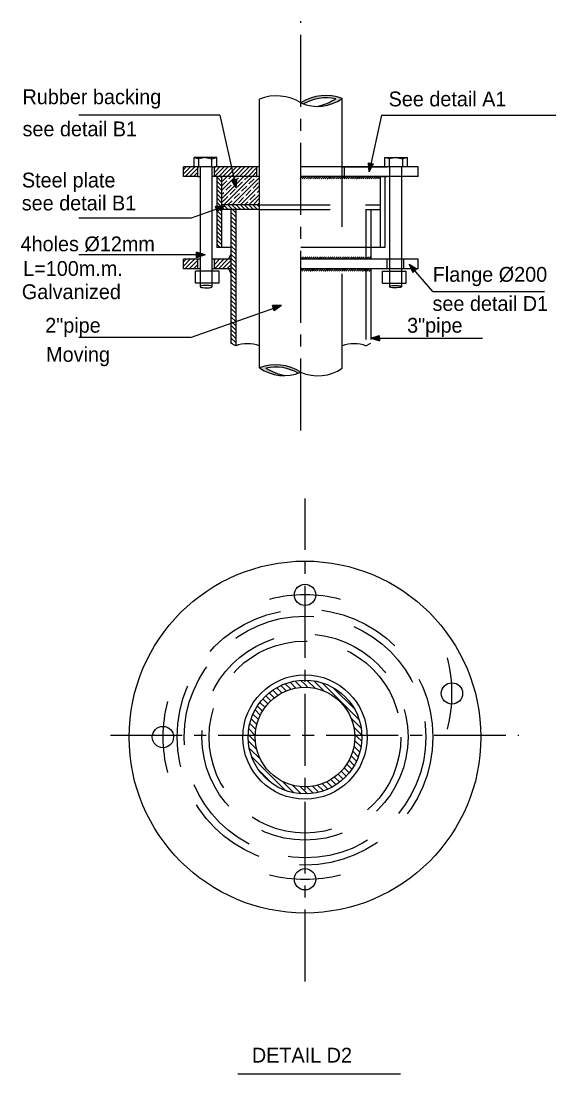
# Model space of a CAD drawing. Extents: x 152000 to 152174, y 158796 to 159332.
# Drawn here: x 152058.47 to 152075.47, y 158903.16 to 158936.61 of the extents above; entities that cross this region are included whole.
import ezdxf

# ---------------------------------------------------------------- set-up
doc = ezdxf.new("R2010")
doc.units = 0
doc.header["$LTSCALE"] = 3
doc.header["$MEASUREMENT"] = 0
doc.linetypes.add('CENTER2', pattern=[28.575, 19.05, -3.175, 3.175, -3.175])
doc.linetypes.add('DASHED2', pattern=[0.375, 0.25, -0.125])
for name, color, linetype in [('HATCH', 40, 'CONTINUOUS'), ('MECNEK', 6, 'CONTINUOUS'), ('NUMBERS', 6, 'CONTINUOUS'), ('TEXT', 7, 'CONTINUOUS')]:
    doc.layers.add(name, color=color, linetype=linetype)

msp = doc.modelspace()

# ---------------------------------------------------------------- hatches: boundary and pattern name
at = {"layer": 'HATCH'}
for points in [[(152067.36543, 158934.00947, 0.01734673), (152067.45321, 158933.97547, -0.19386977), (152068.47527, 158934.13427, -0.07236064), (152067.88407, 158933.90014, 0.15800469), (152068.68301, 158934.1492, 0.24008754)], [(152066.84678, 158925.34535, -0.07236064), (152066.25559, 158925.57949, -0.19386977), (152067.27765, 158925.42068, 0.01734673), (152067.36543, 158925.45469, 0.24008754), (152066.04785, 158925.59441, 0.15800469)]]:
    msp.add_hatch(color=256, dxfattribs=at).paths.add_polyline_path(points)
h = msp.add_hatch(color=256, dxfattribs=at)
h.paths.add_polyline_path([(152065.14436, 158929.19089), (152065.06907, 158929.04031), (152065.14436, 158929.04031)])
h.paths.add_polyline_path([(152065.14436, 158928.73915), (152065.06907, 158928.73915), (152065.14436, 158928.58856)])
at = {"layer": 'TEXT'}
for points in [[(152069.53339, 158931.822), (152069.67911, 158932.07019), (152069.51167, 158932.10898)], [(152065.33535, 158931.58794), (152065.16791, 158931.54915), (152065.31362, 158931.30096)], [(152064.93915, 158930.7314), (152064.65146, 158930.72324), (152064.70741, 158930.56072)], [(152064.32803, 158929.18335), (152064.05169, 158929.26379), (152064.05512, 158929.09195)], [(152070.92762, 158928.6201), (152071.05696, 158928.7333), (152070.81138, 158928.88339)], [(152066.75346, 158927.57598), (152066.46577, 158927.56782), (152066.52172, 158927.4053)], [(152069.5865, 158926.53226), (152069.86283, 158926.45182), (152069.85941, 158926.62366)]]:
    msp.add_hatch(color=2, dxfattribs=at).paths.add_polyline_path(points)

# ---------------------------------------------------------------- linework, layer by layer
at = {"layer": 'HATCH'}
for p, q in [((152063.63855, 158931.75542), (152063.85977, 158931.97663)), ((152063.63855, 158931.88851), (152063.72667, 158931.97663)), ((152063.6917, 158931.67547), (152063.99286, 158931.97663)), ((152063.8248, 158931.67547), (152064.0903, 158931.94097)), ((152064.61733, 158931.80252), (152064.79144, 158931.97663)), ((152064.61733, 158931.93562), (152064.65834, 158931.97663)), ((152064.62337, 158931.67547), (152064.92454, 158931.97663)), ((152064.75647, 158931.67547), (152065.05763, 158931.97663)), ((152064.88957, 158931.67547), (152065.19073, 158931.97663)), ((152065.02266, 158931.67547), (152065.32382, 158931.97663)), ((152065.15576, 158931.67547), (152065.45692, 158931.97663)), ((152065.28885, 158931.67547), (152065.59001, 158931.97663)), ((152065.42195, 158931.67547), (152065.72311, 158931.97663)), ((152065.55504, 158931.67547), (152065.85621, 158931.97663)), ((152065.68814, 158931.67547), (152065.97256, 158931.95989)), ((152063.95789, 158931.67547), (152064.0903, 158931.80787)), ((152064.8432, 158931.50519), (152064.69262, 158931.65577)), ((152064.8432, 158931.37209), (152064.69262, 158931.52267)), ((152064.8432, 158931.63828), (152064.80601, 158931.67547)), ((152064.8432, 158930.96363), (152065.55504, 158931.67547)), ((152064.8432, 158931.22982), (152065.28885, 158931.67547)), ((152064.8432, 158931.49601), (152065.02266, 158931.67547)), ((152064.8432, 158931.62911), (152064.88106, 158931.66697)), ((152064.84779, 158931.3675), (152065.01416, 158931.53387)), ((152064.91775, 158930.77199), (152065.82124, 158931.67547)), ((152065.04743, 158931.56715), (152065.04743, 158931.56715)), ((152065.08071, 158931.60042), (152065.15576, 158931.67547)), ((152065.18394, 158930.77199), (152066.04785, 158931.63589)), ((152065.2138, 158931.46733), (152065.38017, 158931.6337)), ((152065.41345, 158931.66697), (152065.41345, 158931.66697)), ((152065.54654, 158931.53387), (152065.54654, 158931.53387)), ((152065.57982, 158931.56715), (152065.68814, 158931.67547)), ((152065.71291, 158931.43405), (152065.87928, 158931.60042)), ((152065.82124, 158931.67547), (152065.97256, 158931.82679)), ((152065.91256, 158931.6337), (152065.91256, 158931.6337)), ((152065.94583, 158931.66697), (152065.95433, 158931.67547)), ((152065.95433, 158931.67547), (152065.97256, 158931.6937)), ((152067.36543, 158931.62251), (152067.41839, 158931.67547)), ((152067.40965, 158931.60018), (152067.48494, 158931.67547)), ((152067.47619, 158931.60018), (152067.55148, 158931.67547)), ((152067.54274, 158931.60018), (152067.61803, 158931.67547)), ((152067.60929, 158931.60018), (152067.68458, 158931.67547)), ((152067.67584, 158931.60018), (152067.75113, 158931.67547)), ((152067.74238, 158931.60018), (152067.81768, 158931.67547)), ((152067.80893, 158931.60018), (152067.88422, 158931.67547)), ((152067.87548, 158931.60018), (152067.95077, 158931.67547)), ((152067.94203, 158931.60018), (152068.01732, 158931.67547)), ((152068.00858, 158931.60018), (152068.08387, 158931.67547)), ((152068.07512, 158931.60018), (152068.15042, 158931.67547)), ((152068.14167, 158931.60018), (152068.21696, 158931.67547)), ((152068.20822, 158931.60018), (152068.28351, 158931.67547)), ((152068.27477, 158931.60018), (152068.35006, 158931.67547)), ((152068.34132, 158931.60018), (152068.41661, 158931.67547)), ((152068.40786, 158931.60018), (152068.48315, 158931.67547)), ((152068.47441, 158931.60018), (152068.5497, 158931.67547)), ((152068.54096, 158931.60018), (152068.61625, 158931.67547)), ((152068.60751, 158931.60018), (152068.6828, 158931.67547)), ((152068.67406, 158931.60018), (152068.68301, 158931.60914)), ((152068.68301, 158931.60914), (152068.74935, 158931.67547)), ((152068.7406, 158931.60018), (152068.81589, 158931.67547)), ((152068.80715, 158931.60018), (152068.88244, 158931.67547)), ((152068.8737, 158931.60018), (152068.94899, 158931.67547)), ((152068.94025, 158931.60018), (152069.01554, 158931.67547)), ((152069.0068, 158931.60018), (152069.08209, 158931.67547)), ((152069.07334, 158931.60018), (152069.14863, 158931.67547)), ((152069.13989, 158931.60018), (152069.21518, 158931.67547)), ((152069.20644, 158931.60018), (152069.28173, 158931.67547)), ((152069.27299, 158931.60018), (152069.34828, 158931.67547)), ((152069.33954, 158931.60018), (152069.41483, 158931.67547)), ((152069.40608, 158931.60018), (152069.48137, 158931.67547)), ((152069.47263, 158931.60018), (152069.54792, 158931.67547)), ((152069.53918, 158931.60018), (152069.61447, 158931.67547)), ((152069.60573, 158931.60018), (152069.68102, 158931.67547)), ((152069.67228, 158931.60018), (152069.74757, 158931.67547)), ((152069.73882, 158931.60018), (152069.81411, 158931.67547)), ((152069.80537, 158931.60018), (152069.88066, 158931.67547)), ((152069.87192, 158931.60018), (152069.88766, 158931.61592)), ((152064.8432, 158931.239), (152064.69262, 158931.38958)), ((152064.8432, 158931.1059), (152064.69262, 158931.25648)), ((152064.94761, 158931.20113), (152064.94761, 158931.20113)), ((152064.98088, 158931.23441), (152065.14725, 158931.40078)), ((152065.11398, 158931.10131), (152065.28035, 158931.26768)), ((152065.18053, 158931.43405), (152065.18053, 158931.43405)), ((152065.31362, 158931.30096), (152065.31362, 158931.30096)), ((152065.3469, 158931.33423), (152065.51327, 158931.5006)), ((152065.45014, 158930.77199), (152066.04785, 158931.3697)), ((152065.47999, 158931.20113), (152065.64636, 158931.3675)), ((152065.61309, 158931.06804), (152065.77946, 158931.23441)), ((152065.67964, 158931.40078), (152065.67964, 158931.40078)), ((152065.81273, 158931.26768), (152065.81273, 158931.26768)), ((152065.84601, 158931.30096), (152066.01238, 158931.46733)), ((152065.9791, 158931.16786), (152066.04785, 158931.2366)), ((152066.04565, 158931.5006), (152066.04565, 158931.5006)), ((152064.8432, 158930.9728), (152064.69262, 158931.12339)), ((152064.8432, 158930.83971), (152064.69262, 158930.99029)), ((152064.8432, 158930.70661), (152064.69262, 158930.85719)), ((152064.8432, 158931.09672), (152064.91434, 158931.16786)), ((152064.88106, 158930.86839), (152065.04743, 158931.03476)), ((152065.05085, 158930.77199), (152065.18053, 158930.90167)), ((152065.08071, 158931.06804), (152065.08071, 158931.06804)), ((152065.2138, 158930.93494), (152065.2138, 158930.93494)), ((152065.24708, 158930.96822), (152065.41345, 158931.13459)), ((152065.38017, 158930.83512), (152065.54654, 158931.00149)), ((152065.44672, 158931.16786), (152065.44672, 158931.16786)), ((152065.57982, 158931.03476), (152065.57982, 158931.03476)), ((152065.58323, 158930.77199), (152065.67964, 158930.86839)), ((152065.71291, 158930.90167), (152065.71291, 158930.90167)), ((152065.71633, 158930.77199), (152066.04785, 158931.10351)), ((152065.74619, 158930.93494), (152065.91256, 158931.10131)), ((152065.87928, 158930.80185), (152066.04565, 158930.96822)), ((152065.94583, 158931.13459), (152065.94583, 158931.13459)), ((152064.8432, 158930.57352), (152064.69262, 158930.7241)), ((152064.8432, 158930.44042), (152064.69262, 158930.591)), ((152064.92841, 158930.62141), (152064.8432, 158930.70661)), ((152064.84779, 158930.83512), (152064.84779, 158930.83512)), ((152065.0615, 158930.62141), (152064.91092, 158930.77199)), ((152065.1946, 158930.62141), (152065.04402, 158930.77199)), ((152065.29494, 158930.38797), (152065.14436, 158930.53855)), ((152065.32769, 158930.62141), (152065.17711, 158930.77199)), ((152065.29494, 158930.52106), (152065.1946, 158930.62141)), ((152065.46079, 158930.62141), (152065.31021, 158930.77199)), ((152065.3469, 158930.80185), (152065.3469, 158930.80185)), ((152065.59389, 158930.62141), (152065.44331, 158930.77199)), ((152065.72698, 158930.62141), (152065.5764, 158930.77199)), ((152065.86008, 158930.62141), (152065.7095, 158930.77199)), ((152065.99317, 158930.62141), (152065.84259, 158930.77199)), ((152066.04785, 158930.69983), (152065.97569, 158930.77199)), ((152065.98252, 158930.77199), (152066.04785, 158930.83731)), ((152064.8432, 158930.30732), (152064.69262, 158930.45791)), ((152064.8432, 158930.17423), (152064.69262, 158930.32481)), ((152064.8432, 158930.04113), (152064.69262, 158930.19171)), ((152065.29494, 158930.25487), (152065.14436, 158930.40545)), ((152065.29494, 158930.12177), (152065.14436, 158930.27236)), ((152064.8432, 158929.90804), (152064.69262, 158930.05862)), ((152064.8432, 158929.77494), (152064.69262, 158929.92552)), ((152065.29494, 158929.98868), (152065.14436, 158930.13926)), ((152065.29494, 158929.85558), (152065.14436, 158930.00616)), ((152065.29494, 158929.72249), (152065.14436, 158929.87307)), ((152064.8432, 158929.64185), (152064.69262, 158929.79243)), ((152064.8432, 158929.50875), (152064.69262, 158929.65933)), ((152064.80209, 158929.41676), (152064.69262, 158929.52623)), ((152065.29494, 158929.58939), (152065.14436, 158929.73997)), ((152065.29494, 158929.45629), (152065.14436, 158929.60688)), ((152065.29494, 158929.3232), (152065.14436, 158929.47378)), ((152065.29494, 158929.1901), (152065.14436, 158929.34068)), ((152065.29494, 158929.05701), (152065.14436, 158929.20759)), ((152063.63855, 158928.82731), (152063.85155, 158929.04031)), ((152063.63855, 158928.9604), (152063.71846, 158929.04031)), ((152063.68349, 158928.73915), (152063.98465, 158929.04031)), ((152063.81658, 158928.73915), (152064.0903, 158929.01286)), ((152063.94968, 158928.73915), (152064.0903, 158928.87976)), ((152064.61733, 158928.74132), (152064.91632, 158929.04031)), ((152064.61733, 158928.87441), (152064.78322, 158929.04031)), ((152064.61733, 158929.00751), (152064.65013, 158929.04031)), ((152064.74825, 158928.73915), (152065.04941, 158929.04031)), ((152064.88135, 158928.73915), (152065.14436, 158929.00216)), ((152065.01445, 158928.73915), (152065.14436, 158928.86906)), ((152065.29494, 158928.92391), (152065.14436, 158929.07449)), ((152065.29494, 158928.79082), (152065.14436, 158928.9414)), ((152067.36543, 158929.09369), (152067.38734, 158929.1156)), ((152067.37859, 158929.04031), (152067.45388, 158929.1156)), ((152067.44514, 158929.04031), (152067.52043, 158929.1156)), ((152067.51169, 158929.04031), (152067.58698, 158929.1156)), ((152067.57824, 158929.04031), (152067.65353, 158929.1156)), ((152067.64479, 158929.04031), (152067.72008, 158929.1156)), ((152067.71133, 158929.04031), (152067.78662, 158929.1156)), ((152067.77788, 158929.04031), (152067.85317, 158929.1156)), ((152067.84443, 158929.04031), (152067.91972, 158929.1156)), ((152067.91098, 158929.04031), (152067.98627, 158929.1156)), ((152067.97752, 158929.04031), (152068.05282, 158929.1156)), ((152068.04407, 158929.04031), (152068.11936, 158929.1156)), ((152068.11062, 158929.04031), (152068.18591, 158929.1156)), ((152068.17717, 158929.04031), (152068.25246, 158929.1156)), ((152068.24372, 158929.04031), (152068.31901, 158929.1156)), ((152068.31026, 158929.04031), (152068.38556, 158929.1156)), ((152068.37681, 158929.04031), (152068.4521, 158929.1156)), ((152068.44336, 158929.04031), (152068.51865, 158929.1156)), ((152068.50991, 158929.04031), (152068.5852, 158929.1156)), ((152068.57646, 158929.04031), (152068.65175, 158929.1156)), ((152068.643, 158929.04031), (152068.68301, 158929.08031)), ((152068.68301, 158929.08031), (152068.71829, 158929.1156)), ((152068.70955, 158929.04031), (152068.78484, 158929.1156)), ((152068.7761, 158929.04031), (152068.85139, 158929.1156)), ((152068.84265, 158929.04031), (152068.91794, 158929.1156)), ((152068.9092, 158929.04031), (152068.98449, 158929.1156)), ((152068.97574, 158929.04031), (152069.05103, 158929.1156)), ((152069.04229, 158929.04031), (152069.11758, 158929.1156)), ((152069.10884, 158929.04031), (152069.18413, 158929.1156)), ((152069.17539, 158929.04031), (152069.25068, 158929.1156)), ((152069.24194, 158929.04031), (152069.31723, 158929.1156)), ((152069.30848, 158929.04031), (152069.38377, 158929.1156)), ((152069.37503, 158929.04031), (152069.43592, 158929.10119)), ((152069.43592, 158929.10119), (152069.45032, 158929.1156)), ((152069.44158, 158929.04031), (152069.51687, 158929.1156)), ((152069.50813, 158929.04031), (152069.58342, 158929.1156)), ((152069.57468, 158929.04031), (152069.5865, 158929.05213)), ((152064.08277, 158928.73915), (152064.0903, 158928.74667)), ((152065.29494, 158928.65772), (152065.14436, 158928.8083)), ((152065.29494, 158928.52462), (152065.14436, 158928.6752)), ((152065.29494, 158928.39153), (152065.14436, 158928.54211)), ((152067.36543, 158928.6944), (152067.41017, 158928.73915)), ((152067.40143, 158928.66385), (152067.47672, 158928.73915)), ((152067.46798, 158928.66385), (152067.54327, 158928.73915)), ((152067.53452, 158928.66385), (152067.60982, 158928.73915)), ((152067.60107, 158928.66385), (152067.67636, 158928.73915)), ((152067.66762, 158928.66385), (152067.74291, 158928.73915)), ((152067.73417, 158928.66385), (152067.80946, 158928.73915)), ((152067.80072, 158928.66385), (152067.87601, 158928.73915)), ((152067.86726, 158928.66385), (152067.94256, 158928.73915)), ((152067.93381, 158928.66385), (152068.0091, 158928.73915)), ((152068.00036, 158928.66385), (152068.07565, 158928.73915)), ((152068.06691, 158928.66385), (152068.1422, 158928.73915)), ((152068.13346, 158928.66385), (152068.20875, 158928.73915)), ((152068.2, 158928.66385), (152068.27529, 158928.73915)), ((152068.26655, 158928.66385), (152068.34184, 158928.73915)), ((152068.3331, 158928.66385), (152068.40839, 158928.73915)), ((152068.39965, 158928.66385), (152068.47494, 158928.73915)), ((152068.4662, 158928.66385), (152068.54149, 158928.73915)), ((152068.53274, 158928.66385), (152068.60803, 158928.73915)), ((152068.59929, 158928.66385), (152068.67458, 158928.73915)), ((152068.66584, 158928.66385), (152068.68301, 158928.68103)), ((152068.68301, 158928.68103), (152068.74113, 158928.73915)), ((152068.73239, 158928.66385), (152068.80768, 158928.73915)), ((152068.79894, 158928.66385), (152068.87423, 158928.73915)), ((152068.86548, 158928.66385), (152068.94077, 158928.73915)), ((152068.93203, 158928.66385), (152069.00732, 158928.73915)), ((152068.99858, 158928.66385), (152069.07387, 158928.73915)), ((152069.06513, 158928.66385), (152069.14042, 158928.73915)), ((152069.13168, 158928.66385), (152069.20697, 158928.73915)), ((152069.19822, 158928.66385), (152069.27351, 158928.73915)), ((152069.26477, 158928.66385), (152069.34006, 158928.73915)), ((152069.33132, 158928.66385), (152069.40661, 158928.73915)), ((152069.39787, 158928.66385), (152069.43592, 158928.7019)), ((152069.43592, 158928.7019), (152069.47316, 158928.73915)), ((152069.46442, 158928.66385), (152069.53971, 158928.73915)), ((152069.53096, 158928.66385), (152069.5865, 158928.71939)), ((152065.29494, 158928.25843), (152065.14436, 158928.40901)), ((152065.29494, 158928.12534), (152065.14436, 158928.27592)), ((152065.29494, 158927.99224), (152065.14436, 158928.14282)), ((152065.29494, 158927.85914), (152065.14436, 158928.00972)), ((152065.29494, 158927.72605), (152065.14436, 158927.87663)), ((152065.29494, 158927.59295), (152065.14436, 158927.74353)), ((152065.29494, 158927.45986), (152065.14436, 158927.61044)), ((152065.29494, 158927.32676), (152065.14436, 158927.47734)), ((152065.29494, 158927.19366), (152065.14436, 158927.34425)), ((152065.29494, 158927.06057), (152065.14436, 158927.21115)), ((152065.29494, 158926.92747), (152065.14436, 158927.07805)), ((152065.29494, 158926.79438), (152065.14436, 158926.94496)), ((152065.29494, 158926.66128), (152065.14436, 158926.81186)), ((152065.29494, 158926.52818), (152065.14436, 158926.67877)), ((152065.29494, 158926.39509), (152065.14436, 158926.54567)), ((152065.23126, 158926.32568), (152065.14436, 158926.41257)), ((152066.90289, 158915.32697), (152066.73146, 158915.49841)), ((152067.05074, 158915.37877), (152066.87219, 158915.55732)), ((152067.21182, 158915.41734), (152067.02336, 158915.60579)), ((152067.389, 158915.4398), (152067.18651, 158915.64228)), ((152067.49894, 158915.5295), (152067.36399, 158915.66445)), ((152067.58728, 158915.44116), (152067.49894, 158915.5295)), ((152067.81672, 158915.41136), (152067.55961, 158915.66848)), ((152068.10478, 158915.32295), (152067.78026, 158915.64746)), ((152069.22265, 158914.40472), (152068.04114, 158915.58623)), ((152066.41639, 158915.0149), (152066.25661, 158915.17468)), ((152066.52382, 158915.10712), (152066.36308, 158915.26786)), ((152066.64037, 158915.1902), (152066.47749, 158915.35309)), ((152066.76649, 158915.26373), (152066.60013, 158915.43009)), ((152069.06763, 158914.75938), (152068.3958, 158915.43122)), ((152066.14813, 158914.68422), (152065.98435, 158914.848)), ((152066.22841, 158914.80359), (152066.06715, 158914.96485)), ((152066.31791, 158914.91373), (152066.15796, 158915.07369)), ((152066.01766, 158914.41541), (152065.84433, 158914.58874)), ((152066.0776, 158914.55511), (152065.9099, 158914.72281)), ((152069.28388, 158914.14385), (152068.95937, 158914.46836)), ((152065.93552, 158914.09826), (152065.74337, 158914.29042)), ((152065.96961, 158914.26381), (152065.78843, 158914.445)), ((152069.30489, 158913.92319), (152069.04778, 158914.18031)), ((152065.77197, 158913.86253), (152065.69367, 158913.94082)), ((152065.91873, 158913.91541), (152065.71088, 158914.12326)), ((152065.9253, 158913.7092), (152065.77197, 158913.86253)), ((152069.16591, 158913.86253), (152069.07757, 158913.95087)), ((152069.30087, 158913.72757), (152069.16591, 158913.86253)), ((152065.96821, 158913.46664), (152065.69623, 158913.73862)), ((152066.08985, 158913.14535), (152065.72706, 158913.50814)), ((152069.24221, 158913.38695), (152069.05375, 158913.5754)), ((152069.2787, 158913.5501), (152069.07621, 158913.75258)), ((152066.86524, 158912.17032), (152065.80674, 158913.22883)), ((152069.06651, 158912.96371), (152068.90015, 158913.13007)), ((152069.13482, 158913.09504), (152068.96339, 158913.26648)), ((152069.19374, 158913.23577), (152069.01518, 158913.41432)), ((152066.43102, 158912.4049), (152066.04131, 158912.79461)), ((152068.90427, 158912.72666), (152068.74353, 158912.8874)), ((152068.9895, 158912.84107), (152068.82662, 158913.00396)), ((152067.14456, 158912.09065), (152066.78177, 158912.45344)), ((152068.48442, 158912.34794), (152068.32064, 158912.51172)), ((152068.60127, 158912.43074), (152068.44001, 158912.59199)), ((152068.7101, 158912.52154), (152068.55015, 158912.68149)), ((152068.8111, 158912.62019), (152068.65131, 158912.77998)), ((152067.37504, 158912.05981), (152067.10306, 158912.33179)), ((152067.49894, 158912.13555), (152067.34561, 158912.28888)), ((152067.57724, 158912.05725), (152067.49894, 158912.13555)), ((152067.75967, 158912.07447), (152067.55183, 158912.28231)), ((152067.92683, 158912.10695), (152067.73468, 158912.2991)), ((152068.08142, 158912.15201), (152067.90023, 158912.3332)), ((152068.22516, 158912.20791), (152068.05182, 158912.38124)), ((152068.35923, 158912.27349), (152068.19153, 158912.44119))]:
    msp.add_line(p, q, dxfattribs=at)
at = {"layer": 'MECNEK'}
for p, q in [((152066.04785, 158925.59441), (152066.04785, 158934.13173)), ((152068.68301, 158931.97663), (152068.68301, 158934.1492)), ((152064.69262, 158932.27779), (152063.97736, 158932.27779)), ((152063.97736, 158931.97663), (152063.97736, 158932.27779)), ((152063.97736, 158932.27779), (152064.12794, 158932.23776)), ((152064.12794, 158931.97663), (152064.12794, 158932.27779)), ((152064.33499, 158932.27779), (152064.12794, 158932.23776)), ((152064.33499, 158932.27779), (152064.54204, 158932.23776)), ((152064.54204, 158931.97663), (152064.54204, 158932.27779)), ((152064.54204, 158932.23776), (152064.69262, 158932.27779)), ((152064.69262, 158931.97663), (152064.69262, 158932.27779)), ((152070.03824, 158932.27779), (152070.7535, 158932.27779)), ((152070.18882, 158932.23776), (152070.03824, 158932.27779)), ((152070.03824, 158931.97663), (152070.03824, 158932.27779)), ((152070.39587, 158932.27779), (152070.18882, 158932.23776)), ((152070.18882, 158931.97663), (152070.18882, 158932.27779)), ((152070.39587, 158932.27779), (152070.60292, 158932.23776)), ((152070.7535, 158932.27779), (152070.60292, 158932.23776)), ((152070.60292, 158931.97663), (152070.60292, 158932.27779)), ((152070.7535, 158931.97663), (152070.7535, 158932.27779)), ((152063.63855, 158931.67547), (152063.63855, 158931.97663)), ((152064.0903, 158931.97663), (152063.63855, 158931.97663)), ((152064.0903, 158931.67547), (152064.0903, 158931.97663)), ((152064.0903, 158931.97663), (152064.12794, 158931.97663)), ((152064.54204, 158931.97663), (152064.12794, 158931.97663)), ((152064.16559, 158931.97663), (152064.16559, 158928.16981)), ((152064.54204, 158931.97663), (152064.54204, 158928.15528)), ((152064.54204, 158931.97663), (152064.61733, 158931.97663)), ((152066.04785, 158931.97663), (152064.61733, 158931.97663)), ((152064.61733, 158931.67547), (152064.61733, 158931.97663)), ((152065.97256, 158931.67547), (152065.97256, 158931.97663)), ((152071.0923, 158931.97663), (152067.36543, 158931.97663)), ((152068.68301, 158931.97663), (152070.11353, 158931.97663)), ((152068.7583, 158931.67547), (152068.7583, 158931.97663)), ((152070.18882, 158931.97663), (152070.18882, 158928.15528)), ((152070.56527, 158931.97663), (152070.56527, 158928.16981)), ((152071.0923, 158931.67547), (152071.0923, 158931.97663)), ((152064.0903, 158931.67547), (152063.63855, 158931.67547)), ((152064.0903, 158931.67547), (152064.16559, 158931.67547)), ((152064.61733, 158931.67547), (152064.54204, 158931.67547)), ((152066.04785, 158931.67547), (152064.61733, 158931.67547)), ((152064.69262, 158931.67547), (152064.69262, 158929.41676)), ((152064.8432, 158931.67547), (152064.8432, 158929.41676)), ((152071.0923, 158931.67547), (152067.36543, 158931.67547)), ((152068.68301, 158931.67547), (152070.11353, 158931.67547)), ((152070.03824, 158931.67547), (152070.03824, 158929.41676)), ((152066.04785, 158930.77199), (152064.8432, 158930.77199)), ((152066.04785, 158930.62141), (152064.8432, 158930.62141)), ((152065.14436, 158930.62141), (152065.14436, 158926.37135)), ((152065.29494, 158930.62141), (152065.29494, 158926.29221)), ((152065.14436, 158929.41676), (152064.69262, 158929.41676)), ((152065.06907, 158929.04031), (152065.14436, 158929.19089)), ((152070.03824, 158929.41676), (152067.36543, 158929.41676)), ((152063.63855, 158928.73915), (152063.63855, 158929.04031)), ((152064.16559, 158929.04031), (152063.63855, 158929.04031)), ((152064.0903, 158928.73915), (152064.0903, 158929.04031)), ((152065.14436, 158929.04031), (152064.54204, 158929.04031)), ((152064.61733, 158928.73915), (152064.61733, 158929.04031)), ((152071.0923, 158929.04031), (152067.36543, 158929.04031)), ((152071.0923, 158928.73915), (152071.0923, 158929.04031)), ((152064.16559, 158928.73915), (152063.63855, 158928.73915)), ((152064.76791, 158928.66385), (152064.01501, 158928.66385)), ((152064.01501, 158928.2874), (152064.01501, 158928.66385)), ((152065.14436, 158928.73915), (152064.54204, 158928.73915)), ((152064.76791, 158928.2874), (152064.76791, 158928.66385)), ((152065.06907, 158928.73915), (152065.14436, 158928.58856)), ((152071.0923, 158928.73915), (152067.36543, 158928.73915)), ((152069.96295, 158928.66385), (152070.71585, 158928.66385)), ((152069.96295, 158928.2874), (152069.96295, 158928.66385)), ((152070.71585, 158928.2874), (152070.71585, 158928.66385)), ((152064.76791, 158928.2874), (152064.01501, 158928.2874)), ((152069.96295, 158928.2874), (152070.71585, 158928.2874)), ((152065.29494, 158926.29221), (152065.14436, 158926.37135)), ((152069.43592, 158926.29221), (152069.5865, 158926.37135))]:
    msp.add_line(p, q, dxfattribs=at)
at = {"layer": 'MECNEK', "linetype": 'DASHED2', "ltscale": 4}
msp.add_line((152068.68301, 158925.57695), (152068.68301, 158931.97663), dxfattribs=at)
at = {"layer": 'MECNEK', "linetype": 'DASHED2', "ltscale": 3}
for p, q in [((152069.88766, 158931.67547), (152069.88766, 158929.41676)), ((152066.04785, 158930.77199), (152069.88766, 158930.77199)), ((152066.04785, 158930.62141), (152069.88766, 158930.62141)), ((152069.43592, 158930.62141), (152069.43592, 158929.04031)), ((152069.5865, 158930.62141), (152069.5865, 158929.04031)), ((152069.43592, 158928.73915), (152069.43592, 158926.29221)), ((152069.5865, 158928.73915), (152069.5865, 158926.37135))]:
    msp.add_line(p, q, dxfattribs=at)
at = {"layer": 'MECNEK', "linetype": 'DASHED2'}
for p, q in [((152070.11353, 158928.73915), (152070.11353, 158929.04031)), ((152070.64056, 158928.73915), (152070.64056, 158929.04031))]:
    msp.add_line(p, q, dxfattribs=at)
at = {"layer": 'MECNEK'}
for centre, radius in [((152067.49894, 158913.86253), 5.59031), ((152067.49894, 158918.37995), 0.33881), ((152067.49894, 158913.86253), 1.97637), ((152067.49894, 158913.86253), 1.80697), ((152072.17036, 158915.24714), 0.33881), ((152067.49894, 158913.86253), 1.5811), ((152062.98152, 158913.86253), 0.33881), ((152067.49894, 158909.3451), 0.33881)]:
    msp.add_circle(centre, radius, dxfattribs=at)
at = {"layer": 'MECNEK', "linetype": 'DASHED2', "ltscale": 3.5}
for radius in [4.06568, 3.83981, 3.27513, 3.04926]:
    msp.add_circle((152067.49894, 158913.86253), radius, dxfattribs=at)
at = {"layer": 'MECNEK'}
for centre, radius, start, end in [((152066.58556, 158932.76574), 1.46802, 57.910698, 111.486602), ((152068.16133, 158932.78644), 1.4592, 69.05247, 123.054372), ((152067.89931, 158935.25721), 1.35716, 246.834976, 305.271867), ((152068.16133, 158932.78644), 1.38391, 76.888378, 120.77562), ((152067.375, 158936.04903), 2.20837, 283.327769, 299.882753), ((152065.67139, 158925.27804), 1.08178, 69.635327, 110.364673), ((152069.05946, 158925.27804), 1.08178, 69.635327, 110.364673), ((152066.56953, 158924.23165), 1.4592, 56.945628, 110.94753), ((152066.83155, 158926.70243), 1.35716, 234.728133, 293.165024), ((152066.56953, 158924.23165), 1.38391, 59.22438, 103.111622), ((152067.35586, 158927.49425), 2.20837, 240.117247, 256.672231), ((152067.9127, 158926.71771), 1.37649, 246.572943, 304.029757), ((152067.49894, 158913.86253), 4.51743, 75.522488, 104.477512), ((152067.65294, 158915.24714), 4.51743, 345.522488, 14.477512), ((152067.49894, 158913.86253), 4.51743, 165.522488, 194.477512), ((152067.49894, 158913.86253), 4.51743, 255.522488, 284.477512)]:
    msp.add_arc(centre, radius, start, end, dxfattribs=at)
msp.add_ellipse((152064.36439, 158928.17315), major_axis=(0.19952, 0), ratio=0.1967008, start_param=0.47260768, end_param=5.81057763, dxfattribs=at)
at = {"layer": 'MECNEK', "extrusion": (0, 0, -1)}
msp.add_ellipse((152070.36647, 158928.17315), major_axis=(-0.19952, 0), ratio=0.1967008, start_param=0.47260768, end_param=5.81057763, dxfattribs=at)
at = {"layer": 'NUMBERS', "color": 8, "linetype": 'CENTER2', "ltscale": 0.04}
for p, q in [((152067.36543, 158923.59855), (152067.36543, 158936.60997)), ((152067.49894, 158906.09396), (152067.49894, 158921.44447)), ((152061.31358, 158913.92227), (152074.2924, 158913.92227))]:
    msp.add_line(p, q, dxfattribs=at)
at = {"layer": 'TEXT', "color": 2}
for p, q in [((152064.79594, 158933.62312), (152060.30716, 158933.62312)), ((152064.79594, 158933.62312), (152065.31362, 158931.30096)), ((152069.93492, 158933.62312), (152069.53339, 158931.822)), ((152069.93492, 158933.62312), (152075.47489, 158933.62312)), ((152069.51167, 158932.10898), (152069.67911, 158932.07019)), ((152069.53339, 158931.822), (152069.51167, 158932.10898)), ((152069.53339, 158931.822), (152069.67911, 158932.07019)), ((152065.33535, 158931.58794), (152065.16791, 158931.54915)), ((152065.31362, 158931.30096), (152065.16791, 158931.54915)), ((152065.31362, 158931.30096), (152065.33535, 158931.58794)), ((152063.86022, 158930.34988), (152064.93915, 158930.7314)), ((152064.93915, 158930.7314), (152064.65146, 158930.72324)), ((152064.70741, 158930.56072), (152064.65146, 158930.72324)), ((152064.93915, 158930.7314), (152064.70741, 158930.56072)), ((152063.86022, 158930.34988), (152060.30716, 158930.34988)), ((152064.32803, 158929.18335), (152060.30716, 158929.18335)), ((152064.32803, 158929.18335), (152064.05169, 158929.26379)), ((152064.05512, 158929.09195), (152064.05169, 158929.26379)), ((152064.32803, 158929.18335), (152064.05512, 158929.09195)), ((152071.5579, 158928.016), (152070.81138, 158928.88339)), ((152070.81138, 158928.88339), (152071.05696, 158928.7333)), ((152070.81138, 158928.88339), (152070.92762, 158928.6201)), ((152070.92762, 158928.6201), (152071.05696, 158928.7333)), ((152071.5579, 158928.016), (152075.11096, 158928.016)), ((152063.86022, 158926.5529), (152066.75346, 158927.57598)), ((152066.75346, 158927.57598), (152066.46577, 158927.56782)), ((152066.52172, 158927.4053), (152066.46577, 158927.56782)), ((152066.75346, 158927.57598), (152066.52172, 158927.4053)), ((152063.86022, 158926.5529), (152060.30716, 158926.5529)), ((152069.5865, 158926.53226), (152069.85941, 158926.62366)), ((152069.5865, 158926.53226), (152073.13956, 158926.53226)), ((152069.5865, 158926.53226), (152069.86283, 158926.45182)), ((152069.85941, 158926.62366), (152069.86283, 158926.45182)), ((152065.35936, 158903.15936), (152070.53542, 158903.15936))]:
    msp.add_line(p, q, dxfattribs=at)

# ---------------------------------------------------------------- texts
at = {"layer": 'TEXT', "color": 0}
for s, height, p in [('Rubber backing', 0.4705651, (152058.5206, 158933.96883)), ('See detail A1', 0.4705651, (152070.15647, 158933.90021)), ('see detail B1', 0.4705651, (152058.5206, 158932.94879)), ('Steel plate', 0.4705651, (152058.50074, 158931.32245)), ('see detail B1', 0.4705651, (152058.49628, 158930.59397)), ('4holes %%C12mm', 0.4705651, (152058.45899, 158929.29544)), ('L=100m.m.', 0.470565, (152058.54178, 158928.51435)), ('Flange %%C200', 0.4705651, (152071.55817, 158928.32739)), ('Galvanized', 0.470565, (152058.49801, 158927.77559)), ('see detail D1', 0.4705651, (152071.55159, 158927.40138)), ('2"pipe', 0.470565, (152059.2422, 158926.7091)), ('3"pipe', 0.470565, (152070.74425, 158926.7091)), ('Moving', 0.470565, (152059.27139, 158925.78369)), ('DETAIL D2', 0.470565, (152065.81025, 158903.52124))]:
    msp.add_text(s, height=height, dxfattribs=at).set_placement(p)

doc.saveas('drawing.dxf')
